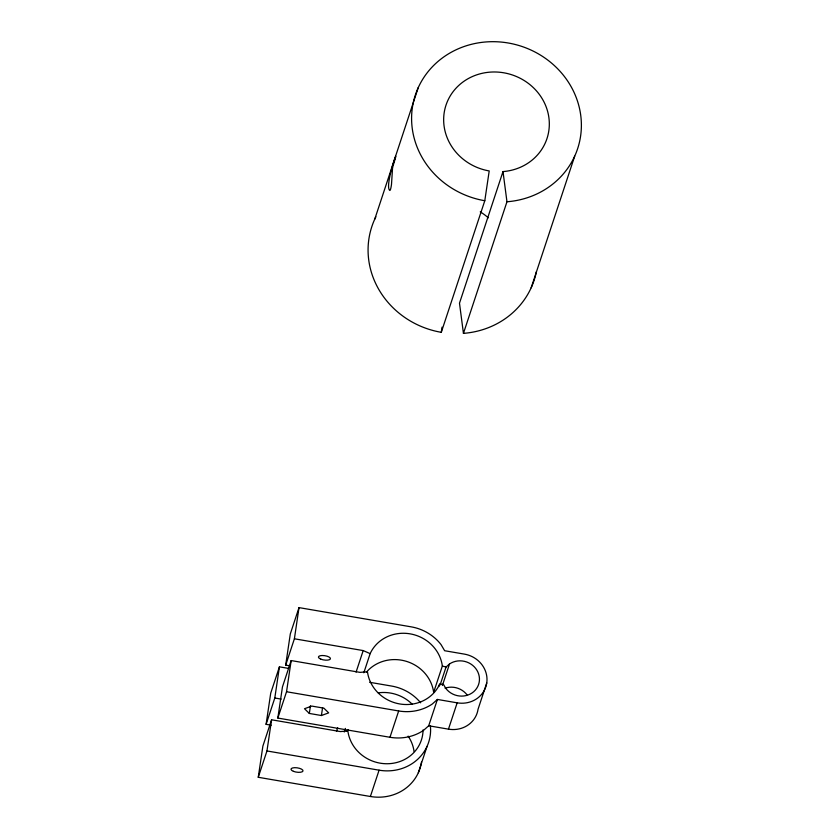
<?xml version="1.0" encoding="UTF-8"?>
<svg xmlns="http://www.w3.org/2000/svg" width="839" height="839" viewBox="0 0 839 839"><rect width="100%" height="100%" fill="white"/><g stroke="black" fill="none" stroke-linecap="round" stroke-linejoin="round"><path stroke-width="1.26" d="M421.472 762.116A45.579 42.443 18.3 0 1 370.387 796.494L258.255 777.281L262.88 746.102L271.584 719.789L340.382 731.577L347.87 731A37.986 35.364 18.3 0 0 387.513 763.742A37.986 35.364 18.3 0 0 423.055 729.888M271.196 725.2L266.099 724.33L270.724 693.15L279.429 666.837L288.448 668.379M258.255 777.281L266.959 750.957L271.584 719.789M266.099 724.33L274.804 698.006L279.429 666.837M289.507 665.767L285.69 665.117L290.304 633.938L299.009 607.614L411.141 626.838A45.579 42.443 18.3 0 1 441.031 644.593L444.639 650.728L464.397 654.116A26.397 24.583 18.3 0 1 486.756 682.925A26.397 24.583 18.3 0 1 457.171 702.83L437.413 699.443L428.708 725.766L423.506 730.391A45.579 42.443 18.3 0 1 389.967 737.282L277.835 718.058L282.46 686.889L291.164 660.566L359.973 672.364L367.461 671.777A37.986 35.364 18.3 0 0 399.71 703.952A37.986 35.364 18.3 0 0 439.667 684.152L443.474 684.404L445.876 688.504A18.804 17.504 18.3 0 0 472.042 692.983A18.804 17.504 18.3 0 0 475.682 668.442A18.804 17.504 18.3 0 0 449.515 663.964L446.044 667.047L440.108 684.991M277.835 718.058L286.539 691.745L291.164 660.566M285.69 665.117L294.395 638.794L299.009 607.614M309.329 713.444L304.505 708.724L311.772 706.081L323.854 708.147L328.678 712.867L321.421 715.52L309.329 713.444L310.482 705.704M321.421 715.52L322.564 707.77M375.882 216.787A85.463 79.579 18.3 0 0 441.283 332.317L442.048 327.137M441.283 332.317L484.795 200.731L489.21 170.936A53.182 49.511 18.3 0 1 452.137 92.993A53.182 49.511 18.3 0 1 541.249 97.188A53.182 49.511 18.3 0 1 503.001 171.586L459.489 303.173L463.443 333.366A85.463 79.579 18.3 0 0 536.394 271.689M374.771 219.115L418.283 87.529M463.443 333.366L506.966 201.769A85.463 79.579 18.3 0 0 568.423 82.201A85.463 79.579 18.3 0 0 425.216 75.468A85.463 79.579 18.3 0 0 484.795 200.731M336.491 731.335L337.677 727.749M356.072 672.123L363.193 650.582L370.146 653.633A37.986 35.364 18.3 0 1 410.103 633.844A37.986 35.364 18.3 0 1 442.352 666.009L446.044 667.047M344.231 731.996L345.416 728.409M363.822 672.773L370.146 653.633M531.171 287.787L574.694 156.19M370.387 796.494L379.081 770.181A45.579 42.443 18.3 0 0 430.397 725.882M389.967 737.282L398.672 710.958A45.579 42.443 18.3 0 0 432.211 704.078L437.413 699.443M442.352 666.009L433.648 692.332A37.986 35.364 18.3 0 0 406.233 661.3A37.986 35.364 18.3 0 0 366.433 672.144M438.87 686.554L439.667 684.152M442.394 685.494L449.515 663.964M418.325 772.74L427.03 746.427M428.708 725.766L448.466 729.154L457.171 702.83M486.756 682.925L478.052 709.238A26.397 24.583 18.3 0 1 448.466 729.154M294.395 638.794L363.193 650.582M369.642 682.296L391.561 686.05A45.579 42.443 18.3 0 1 420.643 702.799M286.539 691.745L398.672 710.958M274.804 698.006L281.18 699.097M266.959 750.957L379.081 770.181M503.001 171.586L506.966 201.769M480.254 211.868A53.182 49.511 18.3 0 1 488.308 217.825M445.058 688.179A18.804 17.504 18.3 0 1 466.977 694.765M346.843 731.356A37.986 35.364 18.3 0 1 348.416 729.636M408.142 736.128A37.986 35.364 18.3 0 1 414.067 751.545M378.242 692.857A37.986 35.364 18.3 0 1 412.201 704.204M392.589 167.328L391.509 184.276A16.969 1.783 -87.3 0 1 389.548 190.191C384.178 184.339 403.035 134.576 392.589 167.328M320.844 659.16A6.083 2.192 8.4 0 0 330.419 658.877A6.083 2.192 8.4 0 0 322.05 655.511A6.083 2.192 8.4 0 0 320.844 659.16M293.419 771.324A6.083 2.192 8.4 0 0 302.984 771.041A6.083 2.192 8.4 0 0 294.625 767.675A6.083 2.192 8.4 0 0 293.419 771.324"/></g></svg>
